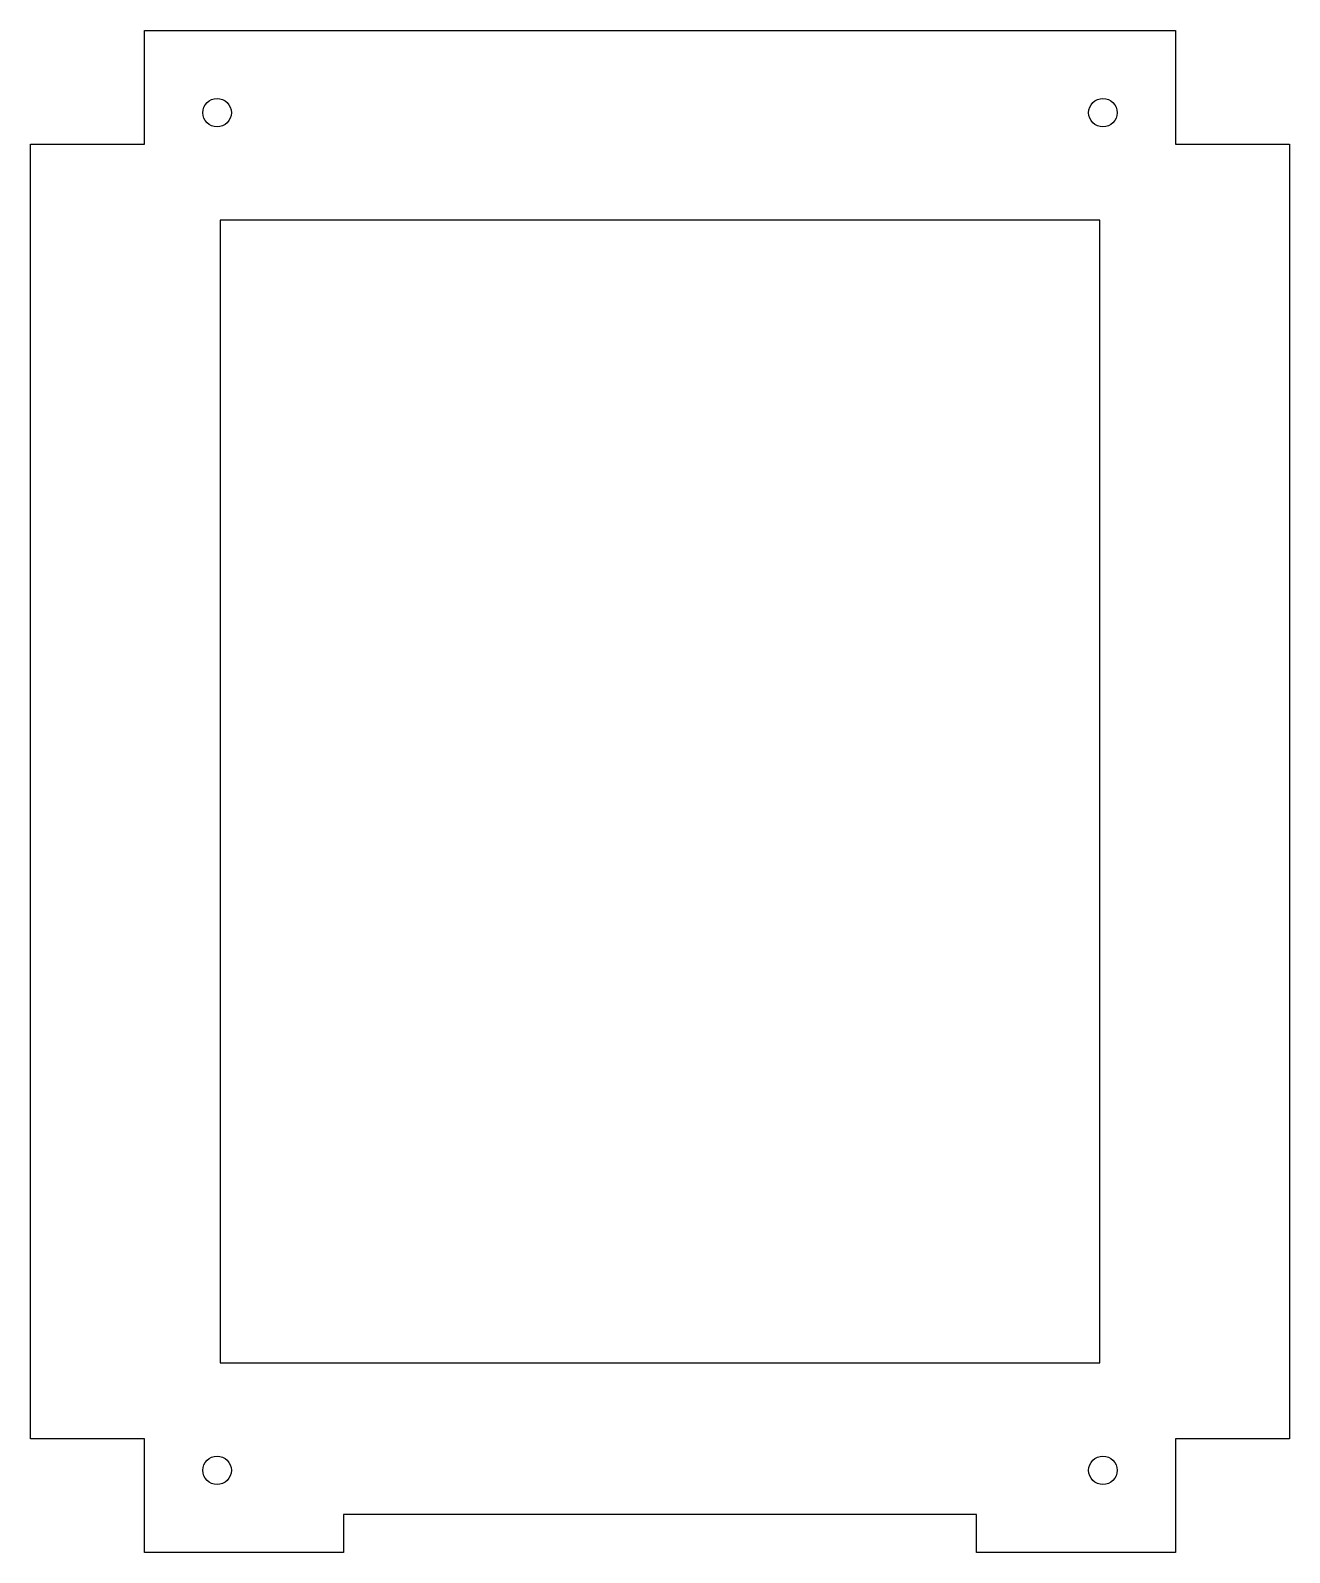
# Model space of a CAD drawing. Header units: millimetres. Extents: x 0 to 199, y 0 to 241.
import ezdxf

# ---------------------------------------------------------------- set-up
doc = ezdxf.new("R2010")
doc.units = ezdxf.units.MM

msp = doc.modelspace()

# ---------------------------------------------------------------- linework, layer by layer
for p, q in [((18, 222.65), (18, 240.65)), ((18, 240.65), (181, 240.65)), ((181, 240.65), (181, 222.65)), ((0, 18), (0, 222.65)), ((0, 222.65), (18, 222.65)), ((181, 222.65), (199, 222.65)), ((199, 222.65), (199, 18)), ((169, 210.65), (30, 210.65)), ((30, 210.65), (30, 30)), ((169, 30), (169, 210.65)), ((30, 30), (169, 30)), ((18, 18), (0, 18)), ((18, 0), (18, 18)), ((199, 18), (181, 18)), ((181, 18), (181, 0)), ((149.5, 6), (49.5, 6)), ((49.5, 6), (49.5, 0)), ((149.5, 0), (149.5, 6)), ((49.5, 0), (18, 0)), ((181, 0), (149.5, 0))]:
    msp.add_line(p, q)
for centre in [(29.5, 227.65), (169.5, 227.65), (29.5, 13), (169.5, 13)]:
    msp.add_circle(centre, 2.25)

doc.saveas('drawing.dxf')
